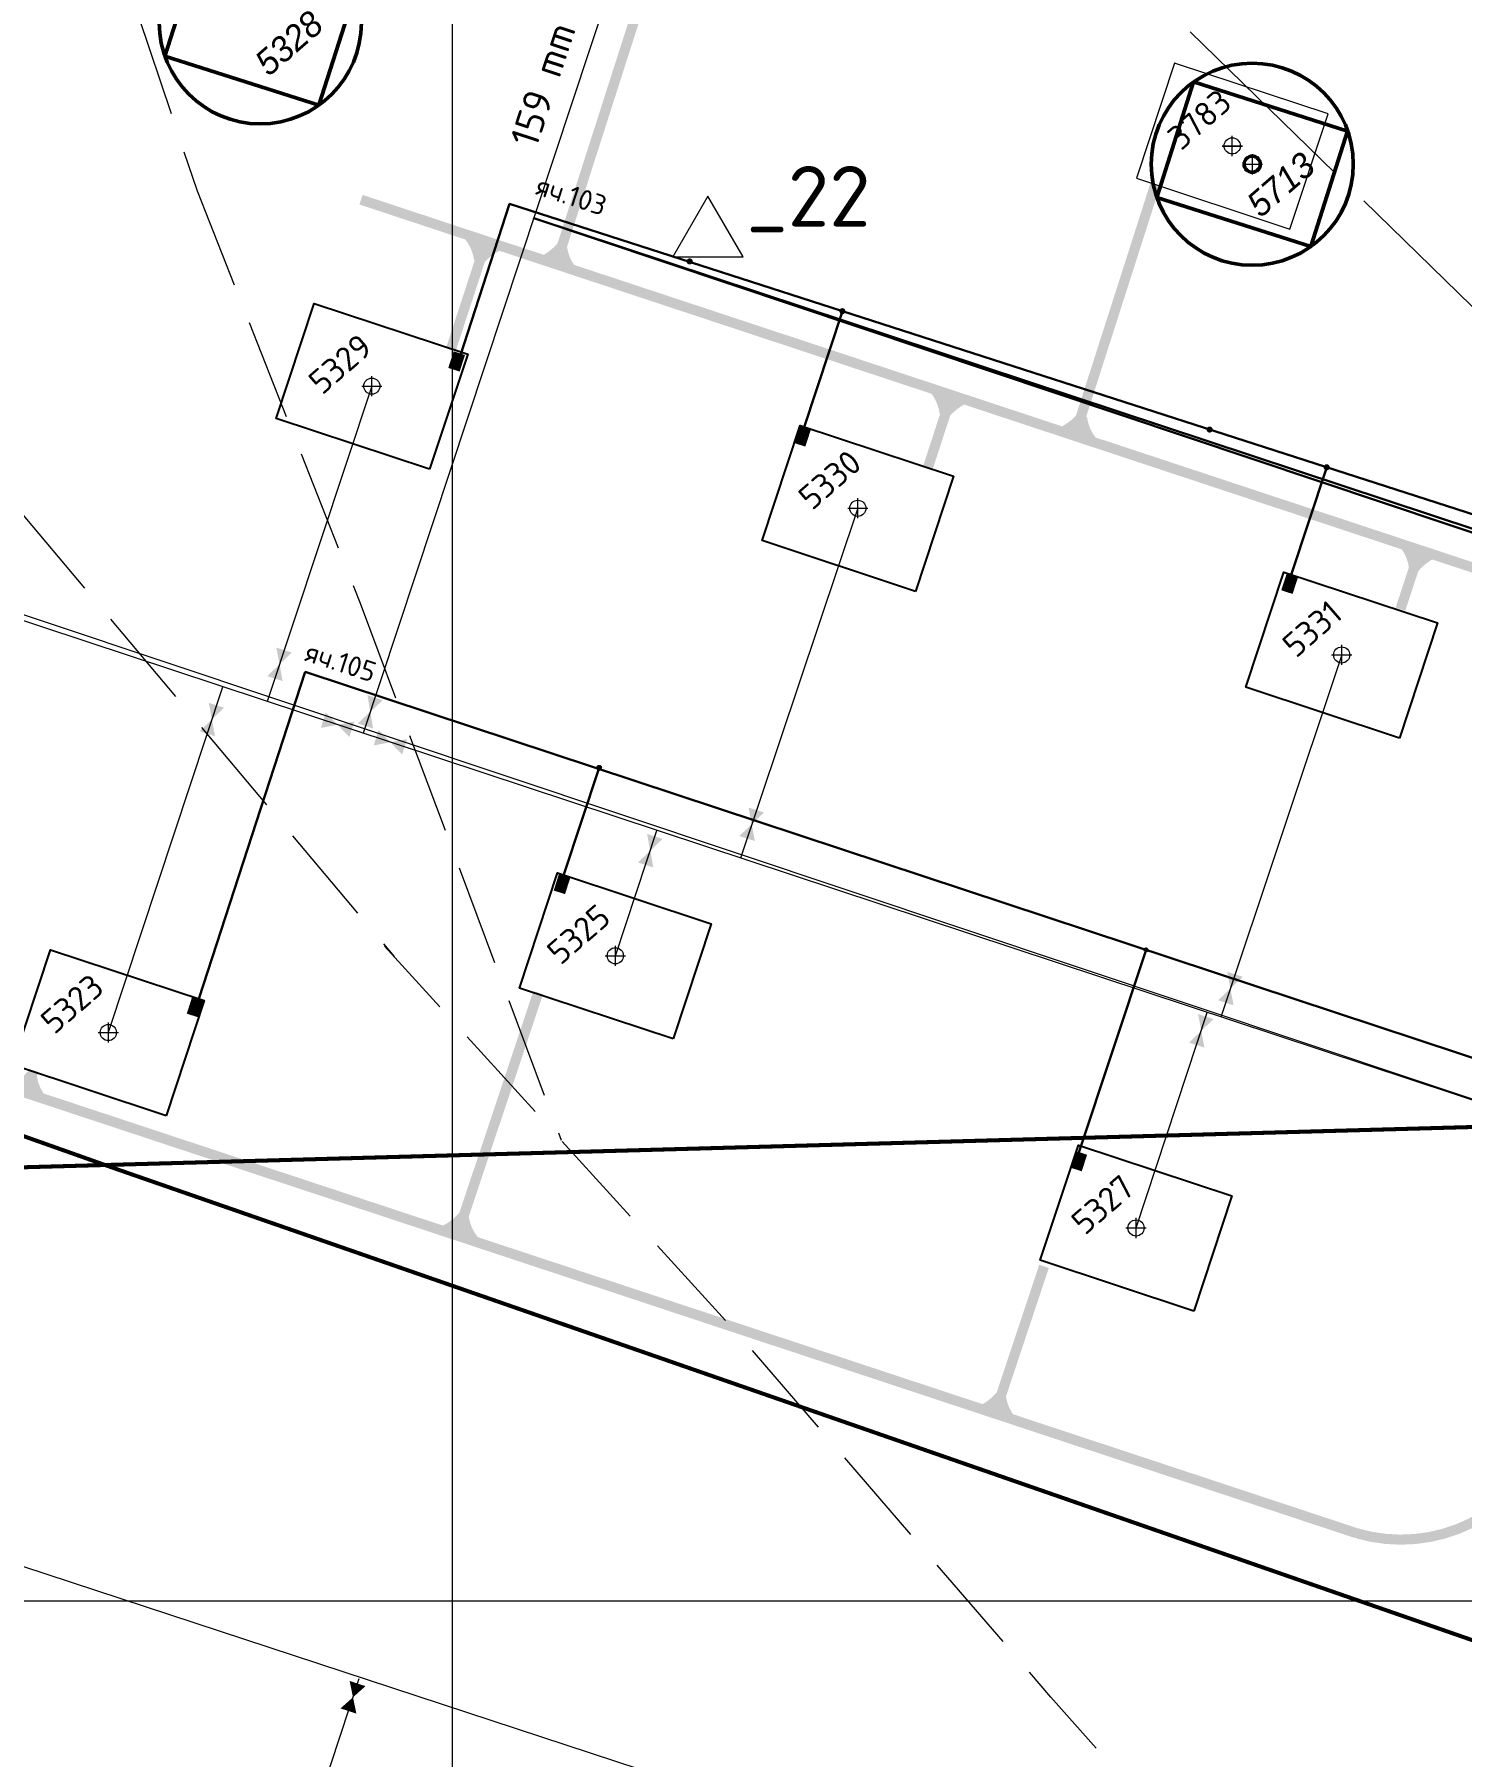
# Model space of a CAD drawing. Header units: millimetres. Extents: x 519 to 9564855, y -810 to 5021775.
# Drawn here: x 9527793 to 9528499, y 5001923 to 5002775 of the extents above; entities that cross this region are included whole.
import ezdxf

# ---------------------------------------------------------------- set-up
doc = ezdxf.new("R2010")
doc.units = ezdxf.units.MM
doc.header["$LTSCALE"] = 2
doc.header["$MEASUREMENT"] = 0
doc.header["$PDMODE"] = 2
doc.header["$PDSIZE"] = 5
for name, pattern in [('92051501$0$GROUND1', [60, 50, -10]), ('92051501$0$GROUND2', [35, 25, -10]), ('ACAD_ISO04W100', [30, 24, -3, 0, -3]), ('DASHED2', [9.525, 6.35, -3.175])]:
    doc.linetypes.add(name, pattern=pattern)
for name, color, linetype in [('CONTROL', 7, 'Continuous'), ('Existing roads', 41, 'Continuous'), ('Future Roads', 44, 'Continuous'), ('GRID_PULKOVO', 7, 'Continuous'), ('OilColl&Flowlines', 3, 'Continuous'), ('ROAD_FIELD', 255, '92051501$0$GROUND2'), ('Stage 9.Frame&Text', 7, 'Continuous'), ('МГ-земельный участок', 7, 'Continuous')]:
    doc.layers.add(name, color=color, linetype=linetype)
for name, color, linetype, lineweight in [('severniy kollektor', 3, 'ACAD_ISO04W100', 30), ('Нефтепровод', 94, 'g5_122_n', 30), ('Скважины на 2024 год- Резерв', 202, 'Continuous', 25), ('Скважины на 2026', 222, 'Continuous', 50), ('Электро', 1, 'Continuous', 30), ('Электроснаб', 1, 'Continuous', 18), ('Электроснабжене', 1, 'Continuous', 18)]:
    doc.layers.add(name, color=color, linetype=linetype, lineweight=lineweight)
doc.styles.add('92051501$0$STANDARD', font='simplex.shx')
doc.styles.add('Elect', font='isocpeur.ttf')
doc.styles.add('GeoApp', font='', dxfattribs={"height": 1})
doc.styles.add('Line_GUGK', font='')
doc.styles.get("Standard").update_dxf_attribs({"font": 'isocpeur.ttf', "width": 0.5})
doc.styles.get('GeoApp').set_extended_font_data('D431', italic=True)
doc.styles.get('Line_GUGK').set_extended_font_data('Bm431', italic=True)
doc.linetypes.add('g5_122_n', pattern='A,1,-1,1.5,-0.3,["Н",GeoApp,S=1,R=0,X=0,Y=-0.5],-1.5,1.5,-1,4,-1,4,-1,3', length=20.8)
doc.linetypes.add('WTR_LINE', pattern='A,0.5,-0.2,["W",92051501$0$STANDARD,S=0.1,R=0,X=-0.1,Y=-0.05],-0.05', length=0.75)

# ---------------------------------------------------------------- blocks, each defined once
blk = doc.blocks.new('92051501$0$WELLPAD')
at = {"flags": 128}
blk.add_lwpolyline([(40, -30), (-40, -30), (-40, 30), (40, 30)], close=True, dxfattribs=at)

msp = doc.modelspace()

# ---------------------------------------------------------------- hatches: boundary and pattern name
at = {"layer": 'Future Roads', "linetype": 'ByBlock', "lineweight": 0, "ltscale": 25}
h = msp.add_hatch(color=41, dxfattribs=at)
edge = h.paths.add_edge_path()
edge.add_line((9528015.50959, 5002662.02445), (9528010.76356, 5002663.6163))
edge.add_arc((9527990.3607, 5002660.88837), 20.58442, 367.61544673, 401.50735806)
edge.add_line((9528005.77577, 5002674.53001), (9528023.93543, 5002668.5213))
edge.add_arc((9528035.57339, 5002644.71569), 26.4981, 476.05282574, 499.21610864)
h = msp.add_hatch(color=41, dxfattribs=at)
edge = h.paths.add_edge_path()
edge.add_line((9528052.05239, 5002671.81739), (9528056.79842, 5002670.22555))
edge.add_arc((9528077.20129, 5002672.95347), 20.58442, 187.61544673, 221.50735806)
edge.add_line((9528061.78622, 5002659.31184), (9528043.62655, 5002665.32054))
edge.add_arc((9528031.9886, 5002689.12615), 26.4981, 296.05282574, 319.21610865)
h = msp.add_hatch(color=41, dxfattribs=at)
edge = h.paths.add_edge_path()
edge.add_line((9528245.92032, 5002586.10497), (9528241.17429, 5002587.69681))
edge.add_arc((9528220.77142, 5002584.96889), 20.58442, 367.61544673, 401.50735806)
edge.add_line((9528236.18649, 5002598.61052), (9528254.34616, 5002592.60182))
edge.add_arc((9528265.98411, 5002568.7962), 26.4981, 476.05282574, 499.21610864)
h = msp.add_hatch(color=41, dxfattribs=at)
edge = h.paths.add_edge_path()
edge.add_line((9528309.41811, 5002587.43733), (9528314.16414, 5002585.84549))
edge.add_arc((9528334.56701, 5002588.57341), 20.58442, 187.61544673, 221.50735806)
edge.add_line((9528319.15194, 5002574.93178), (9528300.99227, 5002580.94048))
edge.add_arc((9528289.35432, 5002604.74609), 26.4981, 296.05282574, 319.21610865)
h = msp.add_hatch(color=41, dxfattribs=at)
edge = h.paths.add_edge_path()
edge.add_line((9528478.1758, 5002509.77953), (9528473.42977, 5002511.37138))
edge.add_arc((9528453.0269, 5002508.64345), 20.58442, 367.61544673, 401.50735806)
edge.add_line((9528468.44197, 5002522.28509), (9528486.60164, 5002516.27638))
edge.add_arc((9528498.2396, 5002492.47077), 26.4981, 476.05282574, 499.21610864)
h = msp.add_hatch(color=41, dxfattribs=at)
edge = h.paths.add_edge_path()
edge.add_line((9527789.59266, 5002261.7445), (9527794.33869, 5002260.15266))
edge.add_arc((9527814.74156, 5002262.88058), 20.58442, 187.61544673, 221.50735806)
edge.add_line((9527799.32649, 5002249.23895), (9527781.16682, 5002255.24765))
edge.add_arc((9527769.52887, 5002279.05326), 26.4981, 296.05282574, 319.21610865)
h = msp.add_hatch(color=41, dxfattribs=at)
edge = h.paths.add_edge_path()
edge.add_line((9528003.39775, 5002192.04841), (9528008.14378, 5002190.45656))
edge.add_arc((9528028.54665, 5002193.18448), 20.58442, 187.61544673, 221.50735806)
edge.add_line((9528013.13158, 5002179.54285), (9527994.97191, 5002185.55156))
edge.add_arc((9527983.33395, 5002209.35717), 26.4981, 296.05282574, 319.21610865)
h = msp.add_hatch(color=41, dxfattribs=at)
edge = h.paths.add_edge_path()
edge.add_line((9528269.26704, 5002103.03076), (9528274.01307, 5002101.43892))
edge.add_arc((9528294.41594, 5002104.16684), 20.58442, 187.61544673, 221.50735806)
edge.add_line((9528279.00087, 5002090.52521), (9528260.8412, 5002096.53391))
edge.add_arc((9528249.20325, 5002120.33953), 26.4981, 296.05282574, 319.21610865)
at = {"layer": 'Электро', "ltscale": 7.5}
for points in [[(9528006.30658, 5002616.60425), (9528000.68421, 5002618.43031), (9527998.02207, 5002610.23367), (9528003.64444, 5002608.40761)], [(9528177.3903, 5002579.46737), (9528171.76793, 5002581.29343), (9528169.10579, 5002573.09679), (9528174.72816, 5002571.27073)], [(9528418.54241, 5002506.55348), (9528412.92004, 5002508.37954), (9528410.2579, 5002500.1829), (9528415.88027, 5002498.35684)]]:
    msp.add_hatch(color=256, dxfattribs=at).paths.add_polyline_path(points)
at = {"layer": 'Электро', "ltscale": 0.5}
for points in [[(9528058.4346, 5002358.00425), (9528052.80248, 5002359.80001), (9528050.1845, 5002351.58916), (9528055.81663, 5002349.7934)], [(9527876.85398, 5002297.06499), (9527871.22186, 5002298.86075), (9527868.60389, 5002290.6499), (9527874.23601, 5002288.85413)], [(9528314.16654, 5002220.85518), (9528308.53442, 5002222.65094), (9528305.91645, 5002214.44009), (9528311.54857, 5002212.64433)]]:
    msp.add_hatch(color=256, dxfattribs=at).paths.add_polyline_path(points)
at = {"layer": 'Электроснаб', "linetype": 'ByBlock', "lineweight": 0, "ltscale": 7.5}
for points in [[(9528006.30658, 5002616.60425), (9528000.68421, 5002618.43031), (9527998.02207, 5002610.23367), (9528003.64444, 5002608.40761)], [(9528177.3903, 5002579.46737), (9528171.76793, 5002581.29343), (9528169.10579, 5002573.09679), (9528174.72816, 5002571.27073)], [(9528418.54241, 5002506.55348), (9528412.92004, 5002508.37954), (9528410.2579, 5002500.1829), (9528415.88027, 5002498.35684)]]:
    msp.add_hatch(color=1, dxfattribs=at).paths.add_polyline_path(points)
at = {"layer": 'Электроснаб', "linetype": 'ByBlock', "lineweight": 0, "ltscale": 0.5}
for points in [[(9528058.4346, 5002358.00425), (9528052.80248, 5002359.80001), (9528050.1845, 5002351.58916), (9528055.81663, 5002349.7934)], [(9527876.85398, 5002297.06499), (9527871.22186, 5002298.86075), (9527868.60389, 5002290.6499), (9527874.23601, 5002288.85413)], [(9528314.16654, 5002220.85518), (9528308.53442, 5002222.65094), (9528305.91645, 5002214.44009), (9528311.54857, 5002212.64433)]]:
    msp.add_hatch(color=1, dxfattribs=at).paths.add_polyline_path(points)
at = {"layer": 'Электроснабжене', "linetype": 'ByBlock', "lineweight": 0, "ltscale": 7.5}
for points in [[(9528006.30658, 5002616.60425), (9528000.68421, 5002618.43031), (9527998.02207, 5002610.23367), (9528003.64444, 5002608.40761)], [(9528177.3903, 5002579.46737), (9528171.76793, 5002581.29343), (9528169.10579, 5002573.09679), (9528174.72816, 5002571.27073)], [(9528418.54241, 5002506.55348), (9528412.92004, 5002508.37954), (9528410.2579, 5002500.1829), (9528415.88027, 5002498.35684)]]:
    msp.add_hatch(color=1, dxfattribs=at).paths.add_polyline_path(points)
at = {"layer": 'Электроснабжене', "linetype": 'ByBlock', "lineweight": 0, "ltscale": 0.5}
for points in [[(9528058.4346, 5002358.00425), (9528052.80248, 5002359.80001), (9528050.1845, 5002351.58916), (9528055.81663, 5002349.7934)], [(9527876.85398, 5002297.06499), (9527871.22186, 5002298.86075), (9527868.60389, 5002290.6499), (9527874.23601, 5002288.85413)], [(9528314.16654, 5002220.85518), (9528308.53442, 5002222.65094), (9528305.91645, 5002214.44009), (9528311.54857, 5002212.64433)]]:
    msp.add_hatch(color=1, dxfattribs=at).paths.add_polyline_path(points)

# ---------------------------------------------------------------- linework, layer by layer
at = {"color": 5, "linetype": 'ByBlock', "lineweight": 0, "ltscale": 80}
for p, q in [((9528457.59482, 5001796.87888, -0.999), (9527722.09933, 5002038.50081)), ((9527922.4, 5001866.4), (9527953.96795, 5001961.67296))]:
    msp.add_line(p, q, dxfattribs=at)
at = {"color": 5, "linetype": 'WTR_LINE', "lineweight": 0, "ltscale": 100, "const_width": 2}
msp.add_lwpolyline([(9527059.994, 5002488.058), (9527832.679, 5002214.15), (9528541.641, 5001967.805), (9529684.446, 5001530.752), (9530702.239, 5001171.723), (9531496.57, 5000875.96), (9531289.842, 5000268.677), (9531235.995, 5000198.308)], dxfattribs=at)
at = {"layer": 'CONTROL', "lineweight": 0}
for p, q in [((9528126.48323, 5002695.15017), (9528109.07332, 5002665.13224)), ((9528126.48323, 5002695.15017), (9528109.07332, 5002665.13224)), ((9528143.89315, 5002665.13224), (9528126.48323, 5002695.15017)), ((9528143.89315, 5002665.13224), (9528126.48323, 5002695.15017)), ((9528109.07332, 5002665.13224), (9528143.89315, 5002665.13224)), ((9528109.07332, 5002665.13224), (9528143.89315, 5002665.13224))]:
    msp.add_line(p, q, dxfattribs=at)
at = {"layer": 'DEFPOINTS', "lineweight": 0, "ltscale": 80}
for p in [(9528200.7, 5002540.76838), (9528080.7, 5002319.3)]:
    msp.add_point(p, dxfattribs=at)
at = {"layer": 'Existing roads', "color": 3, "linetype": 'ByBlock', "lineweight": 0, "ltscale": 80}
msp.add_line((9528080.7, 5002319.3), (9528101.22634, 5002381.33526), dxfattribs=at)
at = {"layer": 'Future Roads', "color": 41, "linetype": 'ByBlock', "lineweight": 0, "const_width": 5, "elevation": 0.00005}
for points in [[(9528100.58822, 5002815.01663), (9528051.40918, 5002661.5157)], [(9528347.89702, 5002700.9071), (9528308.06854, 5002576.59177)], [(9527999.36267, 5002619.49944), (9528016.85006, 5002672.95069)], [(9528235.35909, 5002560.82415), (9528247.116, 5002596.75986)], [(9528469.27849, 5002490.83611), (9528478.84742, 5002520.08413)], [(9528042.50704, 5002301.03614), (9528002.39147, 5002180.82024)], [(9527792.79549, 5002262.60981), (9527789.05766, 5002251.40853)], [(9528292.87613, 5002165.56842), (9528268.5752, 5002092.74486)]]:
    msp.add_lwpolyline(points, dxfattribs=at)
at = {"layer": 'Future Roads', "color": 41, "linetype": 'ByBlock', "lineweight": 0, "const_width": 5}
msp.add_lwpolyline([(9528859.47942, 5002394.1399), (9527954.84478, 5002693.46712)], dxfattribs=at)
msp.add_lwpolyline([(9528654.70895, 5002462.17375), (9528516.63994, 5002046.33608, -0.240117158), (9528447.48054, 5002033.54833), (9527738.05694, 5002268.28374)], format="xyb", dxfattribs=at)
at = {"layer": 'GRID_PULKOVO', "lineweight": 0}
for p, q in [((9528000, 5011000), (9528000, 4992000)), ((9519000, 5002000), (9533000, 5002000))]:
    msp.add_line(p, q, dxfattribs=at)
at = {"layer": 'OilColl&Flowlines', "color": 3, "linetype": 'ByBlock', "lineweight": 0, "ltscale": 25}
msp.add_line((9528134.14793, 5002967.89265), (9527955.97796, 5002429.42265), dxfattribs=at)
at = {"layer": 'OilColl&Flowlines', "color": 3, "linetype": 'ByBlock', "lineweight": 0}
for p, q in [((9528754.74638, 5002165.09732), (9527287.44801, 5002650.59977)), ((9527960.2, 5002601.2), (9527908.42532, 5002445.12963)), ((9528200.7, 5002540.8), (9528142.63617, 5002367.66511)), ((9527830, 5002282), (9527886.38921, 5002452.42097)), ((9528338.4, 5002184.6), (9528373.66841, 5002291.18912))]:
    msp.add_line(p, q, dxfattribs=at)
for points in [[(9527916.76721, 5002470.58113, 8, 0, 0), (9527914.51291, 5002463.5277, 0, 8, 0), (9527912.25686, 5002456.46882, 8, 8, 0)], [(9527961.79598, 5002447.04135, 8, 0, 0), (9527959.41547, 5002440.02952, 0, 8, 0), (9527957.03313, 5002433.01226, 8, 8, 0)], [(9527883.28614, 5002443.28319, 8, 0, 0), (9527881.03183, 5002436.22977, 0, 8, 0), (9527878.77579, 5002429.17089, 8, 8, 0)], [(9527950.28709, 5002431.35787, 8, 0, 0), (9527943.23366, 5002433.61217, 0, 8, 0), (9527936.17479, 5002435.86822, 8, 8, 0)], [(9527976.43779, 5002422.70507, 8, 0, 0), (9527969.38437, 5002424.95938, 0, 8, 0), (9527962.32549, 5002427.21543, 8, 8, 0)], [(9528150.42833, 5002391.42359, 8, 0, 0), (9528148.17402, 5002384.37016, 0, 8, 0), (9528145.91798, 5002377.31128, 8, 8, 0)], [(9528100.22676, 5002378.34805, 8, 0, 0), (9528097.97246, 5002371.29462, 0, 8, 0), (9528095.71641, 5002364.23575, 8, 8, 0)], [(9528387.35408, 5002310.13252, 8, 0, 0), (9528385.09978, 5002303.07909, 0, 8, 0), (9528382.84373, 5002296.02021, 8, 8, 0)], [(9528372.92902, 5002289.19493, 8, 0, 0), (9528370.67472, 5002282.14151, 0, 8, 0), (9528368.41867, 5002275.08263, 8, 8, 0)]]:
    msp.add_lwpolyline(points, format="xyseb", dxfattribs=at)
at = {"layer": 'OilColl&Flowlines', "color": 5, "lineweight": 0}
for points in [[(9527949.19637, 5001960.44348), (9527957.05348, 5001957.84371), (9527950.87345, 5001952.33914)], [(9527944.69343, 5001946.83458), (9527950.87345, 5001952.33914), (9527952.55054, 5001944.2348)]]:
    msp.add_solid(points, dxfattribs=at)
at = {"layer": 'ROAD_FIELD', "lineweight": 0}
for points in [[(9524586.03131, 5006148.16515), (9524664.637, 5006065.555), (9524876.037, 5005819.855), (9525141.837, 5005567.955), (9525431.837, 5005266.455), (9525615.97811, 5005060.90164), (9525808.737, 5004848.855), (9526231.10315, 5004364.71311), (9526296.15976, 5004284.15076), (9526529.937, 5004015.255), (9526749.537, 5003756.555), (9527203.051, 5003226.10536), (9527415.737, 5002969.755), (9527632.737, 5002717.655), (9527785.80597, 5002539.48357), (9527971.18133, 5002318.9001)], [(9527696.38116, 5003185.12216), (9527777.737, 5002982.555), (9527873.737, 5002697.855), (9527954.337, 5002493.855), (9528053.84877, 5002228.11511)]]:
    msp.add_lwpolyline(points, dxfattribs=at)
at = {"layer": 'ROAD_FIELD', "color": 0, "linetype": '92051501$0$GROUND1', "lineweight": 0}
msp.add_lwpolyline([(9526935.437, 5004963.955), (9527193.41818, 5004344.27112), (9527450.38626, 5003684.4282), (9527989.53769, 5003152.50492), (9528107.38116, 5003027.9094), (9528607.94222, 5002539.88503), (9529298.35573, 5001837.34368), (9529522.87428, 5001612.96816), (9529662.137, 5001472.855), (9529971.037, 5001333.555), (9529994.03437, 5001320.86328)], dxfattribs=at)
at = {"layer": 'ROAD_FIELD', "lineweight": 0, "flags": 128}
msp.add_lwpolyline([(9528458.30688, 5001770.35089), (9528296.23733, 5001952.44989), (9528146.734, 5002126.109), (9527966.491, 5002324.051)], dxfattribs=at)
at = {"layer": 'severniy kollektor', "linetype": 'Continuous', "lineweight": 0, "elevation": 0.7029}
msp.add_lwpolyline([(9529919.36205, 5001820.54375), (9529876.486, 5001799.7519), (9529594.8074, 5001892.6807), (9529447.9213, 5001939.7612), (9529214.9543, 5002015.1278), (9529044.1618, 5002068.0952), (9527687.03665, 5002521.75383), (9527342.6533, 5001698.193), (9527189.4969, 5001390.269), (9527167.3095, 5001354.24132)], dxfattribs=at)
at = {"layer": 'Stage 9.Frame&Text', "linetype": 'ByBlock', "lineweight": 0, "elevation": 0.00005}
msp.add_lwpolyline([(9528338.59218, 5002704.0859), (9528414.5727, 5002678.94532), (9528433.42814, 5002735.93072), (9528357.44761, 5002761.0713)], close=True, dxfattribs=at)
at = {"layer": 'Stage 9.Frame&Text', "linetype": 'ByBlock', "lineweight": 0}
msp.add_circle((9528386, 5002720.1), 4, dxfattribs=at)
at = {"layer": 'Stage 9.Frame&Text', "color": 0, "linetype": 'ByBlock', "lineweight": 0}
for centre in [(9527960.2, 5002601.2), (9528200.7, 5002540.76838), (9528440.16, 5002468.18), (9528080.7, 5002319.3), (9527829.8, 5002281.3), (9528338.4, 5002184.6)]:
    msp.add_circle(centre, 4, dxfattribs=at)
at = {"layer": 'Stage 9.Frame&Text', "linetype": 'ByBlock', "lineweight": 0}
for p in [(9528386, 5002720.1), (9528386, 5002720), (9528386, 5002720), (9528386, 5002720)]:
    msp.add_point(p, dxfattribs=at)
at = {"layer": 'Stage 9.Frame&Text', "color": 0, "linetype": 'ByBlock', "lineweight": 0}
for p in [(9527960.2, 5002601.2), (9528200.7, 5002540.8), (9528440.2, 5002468.2), (9528080.7, 5002319.3), (9527829.8, 5002281.3), (9528338.4, 5002184.6)]:
    msp.add_point(p, dxfattribs=at)
at = {"layer": 'МГ-земельный участок', "color": 0, "linetype": 'DASHED2', "lineweight": 25, "ltscale": 5, "const_width": 2}
msp.add_lwpolyline([(9522167.80801, 4999999.48247), (9521654, 5002362), (9522840, 5002532), (9525642, 5002155), (9528521, 5002235), (9531281, 5003464), (9533105, 5001043), (9546614, 4998215), (9544978, 4995525), (9543652, 4996420), (9539605, 4995735), (9529554.6705, 4998798.09585), (9529554.71722, 4998845.23995), (9529525.402, 4998845.269), (9529525.36994, 4998882.97318), (9529309.91997, 4998882.84552), (9526935, 5000017), (9526935, 4999132), (9522906, 5001105), (9522683.367, 5000265.06642), (9522496, 5000315)], close=True, dxfattribs=at)
at = {"layer": 'Нефтепровод', "lineweight": 30}
msp.add_lwpolyline([(9529171.80367, 5002305.286), (9528040.32194, 5002684.31988), (9529728.54781, 5002125.71652), (9529729.30051, 5002125.56612), (9530182.19111, 5001978.09992), (9530183.02821, 5001977.79082), (9531325.76966, 5001605.88094)], dxfattribs=at)
at = {"layer": 'Скважины на 2024 год- Резерв', "color": 3, "linetype": 'ByBlock', "lineweight": 0}
msp.add_line((9528440.2, 5002468.2), (9528380.42578, 5002288.95322), dxfattribs=at)
at = {"layer": 'Скважины на 2026', "color": 177, "linetype": 'ByBlock', "ltscale": 50, "true_color": 0x293189}
msp.add_lwpolyline([(9527857.77913, 5002764.56257), (9527934.00178, 5002740.27044), (9527952.22087, 5002797.43743), (9527875.99822, 5002821.72956)], close=True, dxfattribs=at)
at = {"layer": 'Скважины на 2026', "color": 177, "linetype": 'ByBlock', "ltscale": 50, "true_color": 0x293189, "elevation": 0}
msp.add_lwpolyline([(9528348.68232, 5002694.59224), (9528424.90497, 5002670.30011), (9528443.12406, 5002727.4671), (9528366.90141, 5002751.75923)], close=True, dxfattribs=at)
at = {"layer": 'Скважины на 2026', "color": 177, "linetype": 'ByBlock', "ltscale": 50, "true_color": 0x293189}
for centre in [(9527905, 5002781), (9528395.90319, 5002711.02967, 0)]:
    msp.add_circle(centre, 50, dxfattribs=at)
at = {"layer": 'Скважины на 2026', "color": 5, "linetype": 'ByBlock'}
msp.add_circle((9528395.90319, 5002711.02967, 0), 4, dxfattribs=at)
at = {"layer": 'Скважины на 2026', "color": 177, "linetype": 'ByBlock', "lineweight": 0, "true_color": 0x293189}
msp.add_point((9528396, 5002711), dxfattribs=at)
at = {"layer": 'Электро', "ltscale": 0.5}
msp.add_line((9528173.91775, 5002580.426), (9528193.06901, 5002638.29526), dxfattribs=at)
at = {"layer": 'Электро'}
for p, q in [((9528415.20695, 5002507.86289), (9528432.74552, 5002561.04868)), ((9527874.61932, 5002297.99393, 0.00005), (9527927.17683, 5002459.74931, 0.00005)), ((9529511.07508, 5001936.33797, 0), (9527927.17683, 5002459.74931, 0.00005)), ((9528055.17938, 5002359.54632), (9528072.68861, 5002412.29433)), ((9528310.06586, 5002221.98732), (9528343.48774, 5002322.69181))]:
    msp.add_line(p, q, dxfattribs=at)
msp.add_lwpolyline([(9529588.83471, 5002188.46544), (9528028.39242, 5002691.36972), (9528003.92431, 5002616.06462)], dxfattribs=at)
at = {"layer": 'Электро', "ltscale": 25, "const_width": 1.5, "elevation": -0.00001}
msp.add_lwpolyline([(9528116.76935, 5002663.14944, 1), (9528118.19593, 5002662.68591, 1)], format="xyb", close=True, dxfattribs=at)
at = {"layer": 'Электро', "ltscale": 25, "const_width": 1.5}
for points in [[(9528192.35516, 5002638.5272, 1), (9528193.78175, 5002638.06367, 1)], [(9528374.08578, 5002579.95631, 1), (9528375.51236, 5002579.49278, 1)], [(9528432.03223, 5002561.28045, 1), (9528433.45881, 5002560.81692, 1)], [(9528071.97532, 5002412.52609, 1), (9528073.40191, 5002412.06257, 1)]]:
    msp.add_lwpolyline(points, format="xyb", close=True, dxfattribs=at)
at = {"layer": 'Электро', "elevation": 0.00004}
msp.add_lwpolyline([(9528342.62023, 5002322.4589, 1), (9528344.04681, 5002321.99537, 1)], format="xyb", close=True, dxfattribs=at)
at = {"layer": 'Электроснаб', "color": 1, "linetype": 'ByBlock', "lineweight": 0, "ltscale": 0.5}
msp.add_line((9528173.91775, 5002580.426), (9528193.06901, 5002638.29526), dxfattribs=at)
at = {"layer": 'Электроснаб', "color": 1, "lineweight": 0}
for p, q in [((9528415.20695, 5002507.86289), (9528432.74552, 5002561.04868)), ((9527874.61932, 5002297.99393, 0.00005), (9527927.17683, 5002459.74931, 0.00005)), ((9529511.07508, 5001936.33797, 0), (9527927.17683, 5002459.74931, 0.00005)), ((9528055.17938, 5002359.54632), (9528072.68861, 5002412.29433)), ((9528310.06586, 5002221.98732), (9528343.48774, 5002322.69181))]:
    msp.add_line(p, q, dxfattribs=at)
msp.add_lwpolyline([(9529588.83471, 5002188.46544), (9528028.39242, 5002691.36972), (9528003.92431, 5002616.06462)], dxfattribs=at)
at = {"layer": 'Электроснаб', "color": 1, "linetype": 'ByBlock', "lineweight": 0, "ltscale": 25, "const_width": 1.5, "elevation": -0.00001}
msp.add_lwpolyline([(9528116.76935, 5002663.14944, 1), (9528118.19593, 5002662.68591, 1)], format="xyb", close=True, dxfattribs=at)
at = {"layer": 'Электроснаб', "color": 1, "linetype": 'ByBlock', "lineweight": 0, "ltscale": 25, "const_width": 1.5}
for points in [[(9528192.35516, 5002638.5272, 1), (9528193.78175, 5002638.06367, 1)], [(9528374.08578, 5002579.95631, 1), (9528375.51236, 5002579.49278, 1)], [(9528432.03223, 5002561.28045, 1), (9528433.45881, 5002560.81692, 1)], [(9528071.97532, 5002412.52609, 1), (9528073.40191, 5002412.06257, 1)]]:
    msp.add_lwpolyline(points, format="xyb", close=True, dxfattribs=at)
at = {"layer": 'Электроснаб', "color": 1, "lineweight": 0, "elevation": 0.00004}
msp.add_lwpolyline([(9528342.62023, 5002322.4589, 1), (9528344.04681, 5002321.99537, 1)], format="xyb", close=True, dxfattribs=at)
at = {"layer": 'Электроснабжене', "color": 1, "linetype": 'ByBlock', "lineweight": 0, "ltscale": 0.5}
msp.add_line((9528173.91775, 5002580.426), (9528193.06901, 5002638.29526), dxfattribs=at)
at = {"layer": 'Электроснабжене', "color": 1, "lineweight": 0}
for p, q in [((9528415.20695, 5002507.86289), (9528432.74552, 5002561.04868)), ((9527874.61932, 5002297.99393, 0.00005), (9527927.17683, 5002459.74931, 0.00005)), ((9529511.07508, 5001936.33797, 0), (9527927.17683, 5002459.74931, 0.00005)), ((9528055.17938, 5002359.54632), (9528072.68861, 5002412.29433)), ((9528310.06586, 5002221.98732), (9528343.48774, 5002322.69181))]:
    msp.add_line(p, q, dxfattribs=at)
msp.add_lwpolyline([(9529588.83471, 5002188.46544), (9528028.39242, 5002691.36972), (9528003.92431, 5002616.06462)], dxfattribs=at)
at = {"layer": 'Электроснабжене', "color": 1, "linetype": 'ByBlock', "lineweight": 0, "ltscale": 25, "const_width": 1.5, "elevation": -0.00001}
msp.add_lwpolyline([(9528116.76935, 5002663.14944, 1), (9528118.19593, 5002662.68591, 1)], format="xyb", close=True, dxfattribs=at)
at = {"layer": 'Электроснабжене', "color": 1, "linetype": 'ByBlock', "lineweight": 0, "ltscale": 25, "const_width": 1.5}
for points in [[(9528192.35516, 5002638.5272, 1), (9528193.78175, 5002638.06367, 1)], [(9528374.08578, 5002579.95631, 1), (9528375.51236, 5002579.49278, 1)], [(9528432.03223, 5002561.28045, 1), (9528433.45881, 5002560.81692, 1)], [(9528071.97532, 5002412.52609, 1), (9528073.40191, 5002412.06257, 1)]]:
    msp.add_lwpolyline(points, format="xyb", close=True, dxfattribs=at)
at = {"layer": 'Электроснабжене', "color": 1, "lineweight": 0, "elevation": 0.00004}
msp.add_lwpolyline([(9528342.62023, 5002322.4589, 1), (9528344.04681, 5002321.99537, 1)], format="xyb", close=True, dxfattribs=at)

# ---------------------------------------------------------------- block references
at = {"layer": 'Stage 9.Frame&Text', "color": 0, "linetype": 'ByBlock', "lineweight": 0, "xscale": 1.000397499139614, "yscale": 1.000397499139614, "zscale": 1.000397499139614, "rotation": 341.6915560444714}
for p in [(9527960.21015, 5002601.10831, 0.00005), (9528200.71015, 5002540.6767, 0.00005), (9528440.17015, 5002468.08831, 0.00005), (9528080.71015, 5002319.20831, 0.00005), (9527829.81015, 5002281.20831, 0.00005), (9528338.41015, 5002184.50831, 0.00005)]:
    msp.add_blockref('92051501$0$WELLPAD', p, dxfattribs=at)

# ---------------------------------------------------------------- texts
at = {"layer": 'CONTROL', "lineweight": 0, "style": 'Elect'}
msp.add_text(' _22', height=30.011925, rotation=0.00000003, dxfattribs=at).set_placement((9528126.48323, 5002680.1412))
at = {"layer": 'OilColl&Flowlines', "color": 7, "lineweight": 0, "style": 'Elect'}
msp.add_text('159 mm', height=14, rotation=71.69155607, dxfattribs=at).set_placement((9528041.63176, 5002718.51384))
at = {"layer": 'Stage 9.Frame&Text', "color": 9, "linetype": 'ByBlock', "lineweight": 0, "true_color": 0xc7c8ca, "style": 'Elect'}
msp.add_text('3783', height=12, rotation=41, dxfattribs=at).set_placement((9528360.75506, 5002717.41741))
at = {"layer": 'Stage 9.Frame&Text', "color": 0, "linetype": 'ByBlock', "lineweight": 0, "style": 'Elect'}
for s, p in [('5329', (9527935.60408, 5002596.4397)), ('5330', (9528178.02078, 5002539.26368)), ('5331', (9528417.53338, 5002466.20977)), ('5325', (9528053.5861, 5002314.23781)), ('5323', (9527803.05415, 5002279.91652)), ('5327', (9528313.08084, 5002180.56273))]:
    msp.add_text(s, height=12, rotation=41, dxfattribs=at).set_placement(p)
at = {"layer": 'Скважины на 2026', "color": 177, "linetype": 'ByBlock', "true_color": 0x293189, "style": 'Line_GUGK'}
for s, p in [('5328', (9527909.15466, 5002754.05423)), ('5713', (9528400.05785, 5002684.0839, 0))]:
    msp.add_text(s, height=12.5, rotation=41, dxfattribs=at).set_placement(p)
at = {"layer": 'Электро'}
for s, p in [('яч.103', (9528040.71635, 5002696.2395, -0.00006)), ('яч.105', (9527926.4489, 5002465.45725, -0.00006))]:
    msp.add_text(s, height=10, rotation=342.02768018, dxfattribs=at).set_placement(p)
at = {"layer": 'Электроснаб', "color": 1, "linetype": 'ByBlock', "lineweight": 0}
for s, p in [('яч.103', (9528040.71635, 5002696.2395, -0.00006)), ('яч.105', (9527926.4489, 5002465.45725, -0.00006))]:
    msp.add_text(s, height=10, rotation=342.02768018, dxfattribs=at).set_placement(p)
at = {"layer": 'Электроснабжене', "color": 1, "linetype": 'ByBlock', "lineweight": 0}
for s, p in [('яч.103', (9528040.71635, 5002696.2395, -0.00006)), ('яч.105', (9527926.4489, 5002465.45725, -0.00006))]:
    msp.add_text(s, height=10, rotation=342.02768018, dxfattribs=at).set_placement(p)

doc.saveas('drawing.dxf')
